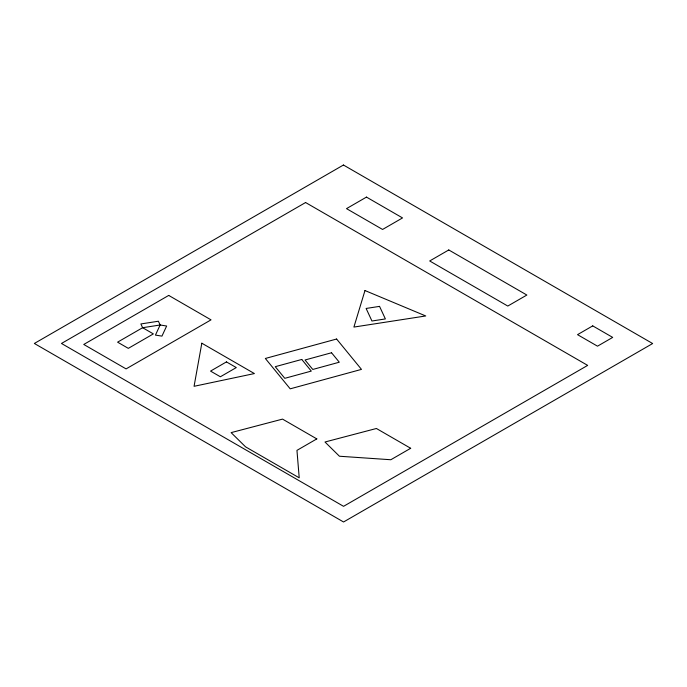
<?xml version="1.0" encoding="UTF-8"?>
<svg xmlns="http://www.w3.org/2000/svg" width="687" height="687" viewBox="0 0 687 687"><rect width="100%" height="100%" fill="white"/><g stroke="black" fill="none" stroke-linecap="round" stroke-linejoin="round"><path stroke-width="1.03" d="M201.823 343.208L194.069 386.3L254.405 373.565L201.823 343.208M364.977 290.541L353.908 327.072L425.734 315.96L364.977 290.541M160.131 324.994L155.442 335.11L161.952 336.115L166.649 326.007L160.131 324.994L142.621 327.708L117.589 342.16L128.314 348.361L153.356 333.899L142.621 327.708L140.878 323.946L158.388 321.233L160.131 324.994M343.44 165.017L34.35 343.466L343.56 521.983L652.65 343.534L343.44 165.017M305.586 202.528L61.478 343.466L343.56 506.328L587.668 365.39L305.586 202.528M168.71 295.419L83.762 344.462L126.082 368.902L211.029 319.859L168.71 295.419M366.472 197.1L346.506 208.633L382.573 229.458L402.539 217.925L366.472 197.1M226.452 361.903L210.54 371.092L220.372 376.768L236.285 367.579L226.452 361.903M448.774 249.956L429.693 260.966L507.787 306.05L526.86 295.041L448.774 249.956M316.81 438.899L296.956 450.363L299.214 477.826L245.568 446.851L231.124 432.621L282.537 419.113L316.81 438.899M592.726 325.878L577.527 334.655L597.501 346.179L612.701 337.403L592.726 325.878M410.68 448.285L390.826 459.74L339.438 456.237L324.994 442.007L376.407 428.49L410.68 448.285M336.613 339.026L265.345 358.468L290.206 388.833L361.474 369.383L336.613 339.026M301.773 359.456L275.255 366.686L284.787 378.322L311.297 371.092L301.773 359.456M331.546 352.757L305.037 359.988L312.783 369.451L339.292 362.212L331.546 352.757M379.55 306.376L366.119 308.454L371.942 321.009L385.381 318.931L379.55 306.376"/></g></svg>
